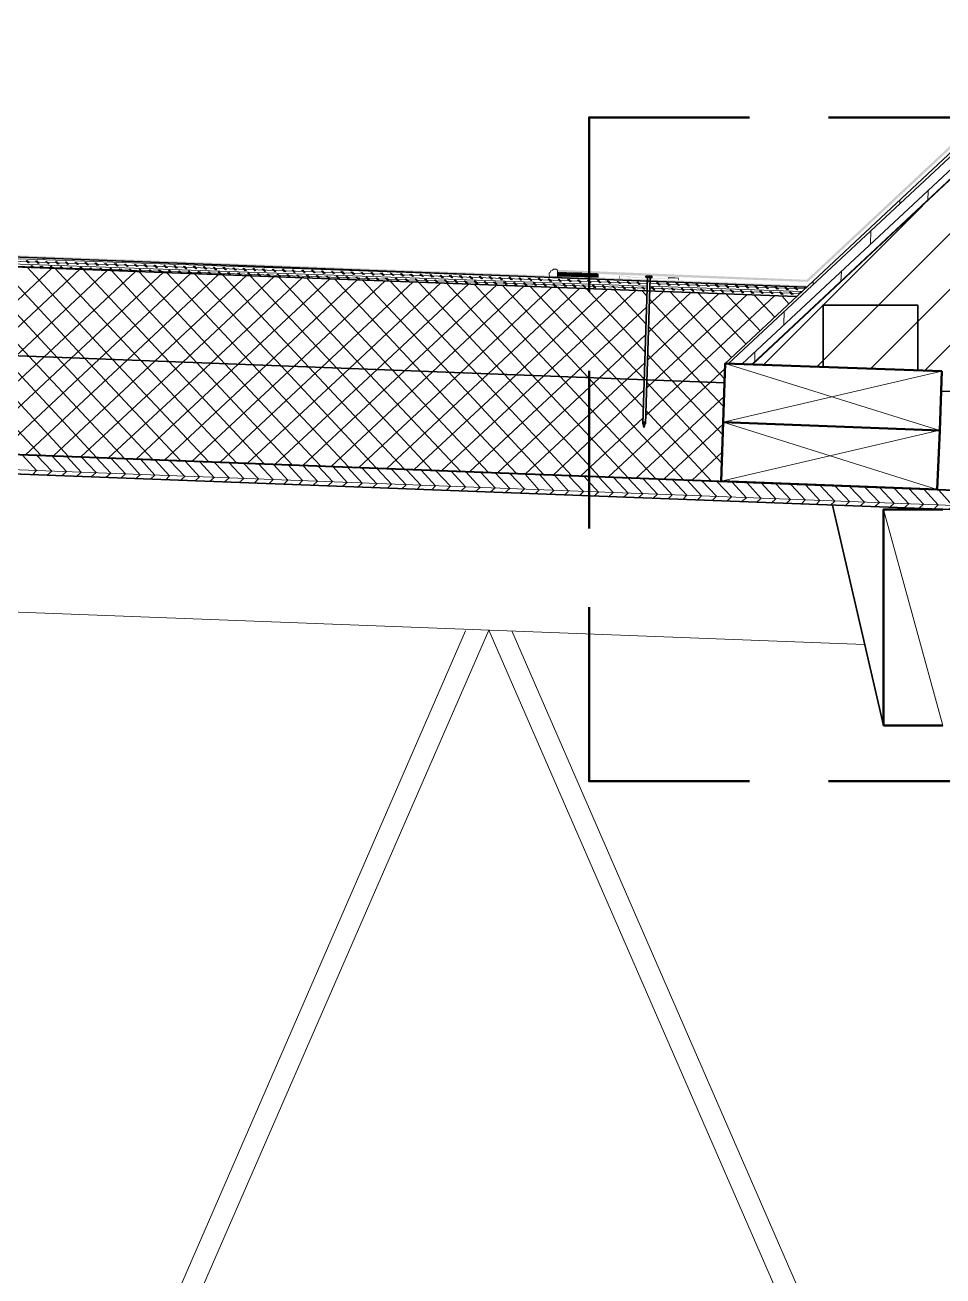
# Model space of a CAD drawing. Header units: inches. Extents: x 5 to 516, y -193 to 129.
# Drawn here: x 30.276 to 32.216, y -178.66 to -176.015 of the extents above; entities that cross this region are included whole.
import ezdxf

# ---------------------------------------------------------------- set-up
doc = ezdxf.new("R2010")
doc.units = ezdxf.units.IN
doc.header["$MEASUREMENT"] = 0
doc.layers.add('PDF7_Geometry', color=7, linetype='Continuous')
doc.layers.add('PDF7_Solid Fills', color=7, linetype='Continuous')

msp = doc.modelspace()

# ---------------------------------------------------------------- hatches: boundary and pattern name
at = {"layer": 'PDF7_Solid Fills', "transparency": 33554559}
for points in [[(31.4013294, -176.5324494), (31.4002183, -176.538005), (31.9302195, -176.5580059), (34.9257754, -173.7491161), (31.9279961, -176.5535605)], [(31.9291072, -176.5680058), (31.9302183, -176.5657835), (29.3402169, -176.4668947), (29.340218, -176.4691169)], [(31.5313286, -176.544672), (31.5324397, -176.5502276), (31.5324397, -176.5457831), (31.5513286, -176.5468944), (31.5513289, -176.5491166), (31.6357734, -176.5524498), (31.6346623, -176.5480053), (31.6346622, -176.5513388), (31.5535511, -176.5480055), (31.553552, -176.5457834)], [(31.6346634, -176.5480053), (31.6357745, -176.5524497), (31.6368856, -176.5502275), (31.6557733, -176.5502276), (31.6568836, -176.5546721), (31.6568845, -176.5491166)]]:
    msp.add_hatch(color=256, dxfattribs=at).paths.add_polyline_path(points)

# ---------------------------------------------------------------- linework, layer by layer
at = {"layer": 'PDF7_Geometry', "lineweight": 15}
for points in [[(32.0635518, -176.7413388), (35.4346631, -173.3702276)], [(32.1768851, -176.7457831), (35.4346631, -173.4880051)], [(35.4168839, -173.7557829), (35.2124394, -173.5513384), (31.8135504, -176.7313387)], [(31.7624405, -176.7302282), (34.934663, -173.7724501)], [(31.7913282, -176.7313392), (34.9346619, -173.8002279)], [(31.9502186, -176.7368946), (34.0168854, -174.6702278)], [(32.1835515, -176.385783), (32.1846626, -176.365783)], [(31.8368853, -176.7324503), (32.1724409, -176.3968947)], [(32.1246616, -176.3924506), (32.1246616, -176.3846728)], [(32.0624396, -176.479116), (32.0635507, -176.449116)], [(31.4013294, -176.5491165), (29.340218, -176.4768943)], [(31.5913296, -176.5613394), (29.3402183, -176.4824505)], [(31.5913296, -176.5668947), (29.3402183, -176.4880058)], [(30.2924403, -176.5068937), (30.2935514, -176.5080049)], [(30.2935525, -176.5068937), (30.2946636, -176.5080049)], [(30.2946624, -176.5068937), (30.2957735, -176.5080049)], [(30.3135517, -176.5080059), (30.3146628, -176.5091171)], [(30.3146616, -176.5080059), (30.3157727, -176.5091171)], [(30.3157738, -176.5080059), (30.3168849, -176.5091171)], [(30.3346631, -176.509117), (30.3346631, -176.5080059)], [(30.335773, -176.509117), (30.335773, -176.5080059)], [(31.5902174, -176.571339), (29.8291062, -176.5102278)], [(30.3324409, -176.5291162), (30.1391076, -176.7102273), (29.9246631, -176.9102273)], [(29.9257727, -176.5135613), (30.1068838, -176.7080057), (30.3091061, -176.9246724)], [(30.3913286, -176.5313395), (30.1979952, -176.7124506), (29.9835508, -176.9124506)], [(29.9846626, -176.5157834), (30.1668848, -176.7102279), (30.367996, -176.9268946)], [(30.4502185, -176.5335616), (30.2568851, -176.7146727), (30.0413295, -176.9146727)], [(30.0435525, -176.5180055), (30.2257747, -176.71245), (30.4268859, -176.9291167)], [(30.1035523, -176.5202277), (30.2846634, -176.7157832), (30.4857745, -176.9313388)], [(30.1624399, -176.5224498), (30.3435511, -176.7180054), (30.5457733, -176.933561)], [(30.2213298, -176.5246719), (30.4024409, -176.7202275), (30.6046632, -176.9357831)], [(30.2779953, -176.5124502), (30.2824398, -176.5180058)], [(30.2791075, -176.5124502), (30.283552, -176.5180058)], [(30.2802174, -176.5124502), (30.2846619, -176.5180058)], [(30.2802174, -176.5268941), (30.4613286, -176.7224496), (30.6635508, -176.9380052)], [(30.287996, -176.5235609), (30.2913294, -176.5280053)], [(30.2891082, -176.5235609), (30.2924416, -176.5280053)], [(30.2902182, -176.5235609), (30.2946626, -176.5280053)], [(30.2979968, -176.5135613), (30.3035523, -176.5191168)], [(30.2991067, -176.5135613), (30.3046623, -176.5191168)], [(30.3013288, -176.5135613), (30.3057733, -176.5191168)], [(30.3079952, -176.5246719), (30.3124397, -176.5280053)], [(30.3102174, -176.5246719), (30.3135507, -176.5291164)], [(30.3113296, -176.5246719), (30.3146629, -176.5291164)], [(30.3191059, -176.5146723), (30.3246614, -176.5191168)], [(30.3202181, -176.5146723), (30.3257736, -176.5191168)], [(30.3213303, -176.5146723), (30.3268858, -176.5202279)], [(30.3291066, -176.5246719), (30.3335511, -176.5291164)], [(30.3302188, -176.5246719), (30.3346632, -176.5291164)], [(30.3313287, -176.5246719), (30.3357732, -176.5291164)], [(30.3368852, -176.509117), (30.3379963, -176.509117)], [(30.3391073, -176.5291162), (30.5213296, -176.7246718), (30.7224407, -176.9402274)], [(30.3402173, -176.5146723), (30.3446617, -176.5202279)], [(30.3413295, -176.5146723), (30.3457739, -176.5202279)], [(30.3424394, -176.5146723), (30.347995, -176.5202279)], [(30.350218, -176.525783), (30.3546624, -176.5302274)], [(30.3513279, -176.525783), (30.3557724, -176.5302274)], [(30.3524401, -176.525783), (30.3568846, -176.5302274)], [(30.3546623, -176.509117), (30.3557734, -176.5102281)], [(30.3568844, -176.509117), (30.3568844, -176.5102281)], [(30.3579966, -176.509117), (30.3579966, -176.5102281)], [(30.3613287, -176.5157834), (30.3657731, -176.521339)], [(30.3624408, -176.5157834), (30.3668853, -176.521339)], [(30.3635508, -176.5157834), (30.3679952, -176.521339)], [(30.3713294, -176.5268941), (30.3746627, -176.5313385)], [(30.3724416, -176.5268941), (30.376886, -176.5313385)], [(30.3735515, -176.5268941), (30.377996, -176.5313385)], [(30.3757736, -176.5102281), (30.3768848, -176.5113392)], [(30.3768858, -176.5102281), (30.3779969, -176.5113392)], [(30.3779958, -176.5102281), (30.3791069, -176.5113392)], [(30.3813301, -176.5168945), (30.3868857, -176.5213389)], [(30.38244, -176.5168945), (30.3879956, -176.5213389)], [(30.3846622, -176.5168945), (30.3891066, -176.5213389)], [(30.3913286, -176.5268941), (30.395773, -176.5313385)], [(30.3924408, -176.5268941), (30.3968852, -176.5313385)], [(30.3946629, -176.5268941), (30.3991073, -176.5313385)], [(30.396885, -176.5113391), (30.396885, -176.510228)], [(30.397995, -176.5113391), (30.3991061, -176.5113391)], [(30.397995, -176.5313395), (30.5802172, -176.726895), (30.7813283, -176.9424506)], [(30.3991072, -176.5113391), (30.4002183, -176.5113391)], [(30.4024392, -176.5168945), (30.4079948, -176.52245)], [(30.4035514, -176.5168945), (30.409107, -176.52245)], [(30.4046636, -176.5168945), (30.4102192, -176.52245)], [(30.4124399, -176.5280051), (30.4168844, -176.5324496)], [(30.4135521, -176.5280051), (30.4179966, -176.5324496)], [(30.4146621, -176.5280051), (30.4191065, -176.5324496)], [(30.4179964, -176.5113391), (30.4179964, -176.5124503)], [(30.4191063, -176.5124502), (30.4191063, -176.5113391)], [(30.4202185, -176.5124502), (30.4213297, -176.5124502)], [(30.4235506, -176.5180055), (30.4279951, -176.5235611)], [(30.4246628, -176.5180055), (30.4291072, -176.5235611)], [(30.4257727, -176.5180055), (30.4313283, -176.5235611)], [(30.4335513, -176.5291162), (30.4379958, -176.5335606)], [(30.4346613, -176.5291162), (30.4391057, -176.5335606)], [(30.4357735, -176.5291162), (30.4402179, -176.5335606)], [(30.4391078, -176.5124502), (30.4391078, -176.5135613)], [(30.4402177, -176.5124502), (30.4402177, -176.5135613)], [(30.4413299, -176.5124502), (30.4413299, -176.5135613)], [(30.4435521, -176.5191166), (30.4491076, -176.523561)], [(30.4457742, -176.5191166), (30.4502186, -176.523561)], [(30.4468841, -176.5191166), (30.4513286, -176.523561)], [(30.4546627, -176.5291162), (30.4591072, -176.5346718)], [(30.4557749, -176.5291162), (30.4602194, -176.5346718)], [(30.4568848, -176.5291162), (30.4613293, -176.5346718)], [(30.4579948, -176.5335616), (30.6391059, -176.7291172), (30.840217, -176.9446728)], [(30.459107, -176.5135613), (30.4602181, -176.5135613)], [(30.4613291, -176.5135613), (30.4613291, -176.5124502)], [(30.462439, -176.5135613), (30.462439, -176.5124502)], [(30.4646634, -176.5191166), (30.470219, -176.5246722)], [(30.4657734, -176.5191166), (30.4713289, -176.5246722)], [(30.4679955, -176.5191166), (30.47244, -176.5246722)], [(30.4746619, -176.5302273), (30.4791063, -176.5346717)], [(30.4757741, -176.5302273), (30.4813297, -176.5346717)], [(30.4779962, -176.5302273), (30.4824407, -176.5346717)], [(30.4802184, -176.5146723), (30.4802184, -176.5135612)], [(30.4813283, -176.5146723), (30.4824394, -176.5146723)], [(30.4824405, -176.5146723), (30.4835516, -176.5146723)], [(30.4857726, -176.5202277), (30.4913281, -176.5257832)], [(30.4868848, -176.5202277), (30.4924403, -176.5257832)], [(30.487997, -176.5202277), (30.4935525, -176.5257832)], [(30.4957733, -176.5313395), (30.5002177, -176.5357839)], [(30.4968855, -176.5313395), (30.5013299, -176.5357839)], [(30.4979954, -176.5313395), (30.503551, -176.5357839)], [(30.5013297, -176.5146723), (30.5013297, -176.5157834)], [(30.5024397, -176.5146723), (30.5024397, -176.5157834)], [(30.5035519, -176.5146723), (30.504663, -176.5157834)], [(30.5068839, -176.5202277), (30.5113284, -176.5257832)], [(30.5079961, -176.5213387), (30.5124406, -176.5257832)], [(30.5091061, -176.5213387), (30.5146616, -176.5257832)], [(30.5168847, -176.5313395), (30.5213291, -176.536895)], [(30.5179946, -176.5313395), (30.5224391, -176.536895)], [(30.5191068, -176.5313395), (30.5235512, -176.536895)], [(30.5224411, -176.5157834), (30.5224411, -176.5146723)], [(30.5235511, -176.5157834), (30.5235511, -176.5146723)], [(30.5246633, -176.5157834), (30.5246633, -176.5146723)], [(30.5268854, -176.5213387), (30.532441, -176.5268943)], [(30.5291075, -176.5213387), (30.533552, -176.5268943)], [(30.5302175, -176.5213387), (30.5346619, -176.5268943)], [(30.5379961, -176.5324494), (30.5424405, -176.5368938)], [(30.5391083, -176.5324494), (30.5435527, -176.5368938)], [(30.5402182, -176.5324494), (30.5446626, -176.5368938)], [(30.5435525, -176.5168945), (30.5435525, -176.5157834)], [(30.5446625, -176.5168945), (30.5446625, -176.5157834)], [(30.5457724, -176.5168945), (30.5457724, -176.5157834)], [(30.5479968, -176.5224498), (30.5535523, -176.5280054)], [(30.5491067, -176.5224498), (30.5546623, -176.5280054)], [(30.5513288, -176.5224498), (30.5557733, -176.5280054)], [(30.5579952, -176.5324494), (30.5635508, -176.538005)], [(30.5591074, -176.5335616), (30.564663, -176.538006)], [(30.5613296, -176.5335616), (30.565774, -176.538006)], [(30.5635517, -176.5168945), (30.5635517, -176.5180056)], [(30.5657738, -176.5180055), (30.5657738, -176.5168944)], [(30.566886, -176.5180055), (30.566886, -176.5168944)], [(30.5691059, -176.5224498), (30.5735503, -176.5280054)], [(30.5702181, -176.5224498), (30.5757737, -176.5280054)], [(30.5713303, -176.5235609), (30.5768859, -176.5280053)], [(30.5791066, -176.5335616), (30.5835511, -176.5391171)], [(30.5802188, -176.5335616), (30.5857744, -176.5391171)], [(30.5813288, -176.5335616), (30.5868843, -176.5391171)], [(30.5846631, -176.5180055), (30.5846631, -176.5168944)], [(30.585773, -176.5180055), (30.585773, -176.5168944)], [(30.5868852, -176.5180055), (30.5879963, -176.5180055)], [(30.5902173, -176.5235609), (30.5946617, -176.5291164)], [(30.5913295, -176.5235609), (30.5957739, -176.5291164)], [(30.5924394, -176.5235609), (30.597995, -176.5291164)], [(30.600218, -176.5346715), (30.6046625, -176.5402271)], [(30.6013279, -176.5346715), (30.6057724, -176.5402271)], [(30.6024401, -176.5346715), (30.6079957, -176.5402271)], [(30.6102187, -176.5246719), (30.6157743, -176.5302275)], [(30.6124409, -176.5246719), (30.6168853, -176.5302275)], [(30.6135508, -176.5246719), (30.6179952, -176.5302275)], [(30.6202172, -176.5346715), (30.6257728, -176.5402271)], [(30.6224416, -176.5346715), (30.626886, -176.5402271)], [(30.6313301, -176.5246719), (30.6368857, -176.5302275)], [(30.6324401, -176.5246719), (30.6379956, -176.5302275)], [(30.6346622, -176.5246719), (30.6391066, -176.5302275)], [(30.6524392, -176.525783), (30.6568837, -176.5313386)], [(30.6535514, -176.525783), (30.659107, -176.5313386)], [(30.6546636, -176.525783), (30.6602192, -176.5313386)], [(30.6735506, -176.5268941), (30.6779951, -176.5324496)], [(30.6746628, -176.5268941), (30.6791073, -176.5324496)], [(30.6757728, -176.5268941), (30.6813283, -176.5324496)], [(30.6935521, -176.5268941), (30.6991076, -176.5324496)], [(30.6957742, -176.5268941), (30.7002187, -176.5324496)], [(30.6968841, -176.5268941), (30.7013286, -176.5324496)], [(30.7146635, -176.5280051), (30.720219, -176.5335607)], [(30.7157734, -176.5280051), (30.721329, -176.5335607)], [(30.7168856, -176.5280051), (30.7224411, -176.5335607)], [(30.7357726, -176.5291162), (30.740217, -176.5346718)], [(30.7368848, -176.5291162), (30.7424403, -176.5346718)], [(30.737997, -176.5291162), (30.7435525, -176.5346718)], [(30.756884, -176.5291162), (30.7613284, -176.5346718)], [(30.7579962, -176.5291162), (30.7624406, -176.5346718)], [(30.7591061, -176.5291162), (30.7635505, -176.5346718)], [(30.7768854, -176.5302273), (30.782441, -176.5357828)], [(30.7791075, -176.5302273), (30.783552, -176.5357828)], [(30.7802175, -176.5302273), (30.7846619, -176.5357828)], [(30.7979968, -176.5313395), (30.8035524, -176.5357839)], [(30.7991067, -176.5313395), (30.8046623, -176.536895)], [(30.8002189, -176.5313395), (30.8057745, -176.536895)], [(30.8191059, -176.5313395), (30.8235504, -176.536895)], [(30.8202181, -176.5313395), (30.8257737, -176.536895)], [(30.8213303, -176.5313395), (30.8268859, -176.536895)], [(30.8402173, -176.5324494), (30.8446618, -176.538005)], [(30.8413295, -176.5324494), (30.8457739, -176.538005)], [(30.8424394, -176.5324494), (30.8468839, -176.538005)], [(30.8602188, -176.5335616), (30.8657743, -176.538006)], [(30.8613287, -176.5335616), (30.8668842, -176.538006)], [(30.8635508, -176.5335616), (30.8679953, -176.5391171)], [(30.8813301, -176.5335616), (30.8868857, -176.5391171)], [(30.8824401, -176.5335616), (30.8879956, -176.5391171)], [(30.8835523, -176.5335616), (30.8891078, -176.5391171)], [(30.9024393, -176.5346715), (30.9068837, -176.5402271)], [(30.9035515, -176.5346715), (30.9079959, -176.5402271)], [(30.9046637, -176.5346715), (30.9102192, -176.5402271)], [(30.5091061, -176.5357837), (30.3157727, -176.7168948), (30.1002172, -176.9168949)], [(30.567996, -176.5380059), (30.3735515, -176.719117), (30.159107, -176.919117)], [(30.6257737, -176.540228), (30.4324403, -176.7213391), (30.2179959, -176.9213391)], [(30.6846613, -176.5424501), (30.4913279, -176.7235612), (30.2768835, -176.9235613)], [(30.7435512, -176.5446723), (30.5502178, -176.7257834), (30.3357734, -176.9257834)], [(30.8024411, -176.5468944), (30.6091077, -176.7280055), (30.3935521, -176.9280055)], [(30.8613287, -176.5491165), (30.6679953, -176.7302276), (30.4524398, -176.9302277)], [(30.9202186, -176.5513386), (30.7257741, -176.7324498), (30.5113297, -176.9324498)], [(30.5168847, -176.5368948), (30.6979958, -176.7313392), (30.9002181, -176.9468948)], [(30.9779963, -176.5535608), (30.7846629, -176.7346719), (30.5702185, -176.9346719)], [(30.5757746, -176.5391169), (30.7568857, -176.7335614), (30.9591079, -176.9491169)], [(30.6235515, -176.5357837), (30.627996, -176.5402282)], [(31.0368839, -176.5557829), (30.8435506, -176.736894), (30.6291061, -176.9368941)], [(30.6346622, -176.5413391), (30.8168844, -176.7357835), (31.0179956, -176.9513391)], [(30.6413286, -176.5357837), (30.6468841, -176.5413393)], [(30.6424408, -176.5357837), (30.6479963, -176.5413393)], [(30.6446629, -176.5357837), (30.6491074, -176.5413393)], [(30.66244, -176.5368948), (30.6668844, -176.5424503)], [(30.6635522, -176.5368948), (30.6691077, -176.5424503)], [(30.6646621, -176.5368948), (30.6702177, -176.5424503)], [(30.6835514, -176.5368948), (30.6879958, -176.5424503)], [(30.6846613, -176.5368948), (30.6891057, -176.5424503)], [(30.6857735, -176.5368948), (30.691329, -176.5424503)], [(31.0957738, -176.558005), (30.9024404, -176.7391162), (30.687996, -176.9391162)], [(30.6935521, -176.5435612), (30.8757743, -176.7380056), (31.0768855, -176.9535612)], [(30.7035505, -176.5380059), (30.7091061, -176.5435614)], [(30.7057749, -176.5380059), (30.7102194, -176.5435614)], [(30.7068849, -176.5380059), (30.7113293, -176.5435614)], [(30.7246619, -176.5391169), (30.7302175, -176.5446725)], [(30.7257741, -176.5391169), (30.7313297, -176.5446725)], [(30.7279963, -176.5391169), (30.7324407, -176.5446725)], [(30.7457733, -176.5391169), (30.7502178, -176.5446725)], [(31.1546637, -176.5602272), (30.9613303, -176.7413383), (30.7457748, -176.9413383)], [(30.7468855, -176.5391169), (30.7524411, -176.5446725)], [(30.7479954, -176.5391169), (30.753551, -176.5446725)], [(30.7524397, -176.5457833), (30.9346619, -176.7402278), (31.1357731, -176.9557833)], [(30.7668847, -176.540228), (30.7713291, -176.5457835)], [(30.7679946, -176.540228), (30.7724391, -176.5457835)], [(30.7691068, -176.540228), (30.7746624, -176.5457835)], [(30.7868839, -176.5413391), (30.7924394, -176.5468946)], [(30.7891083, -176.5413391), (30.7935527, -176.5468946)], [(30.7902182, -176.5413391), (30.7946627, -176.5468946)], [(30.8079953, -176.5413391), (30.8135508, -176.5468946)], [(30.8091075, -176.5413391), (30.814663, -176.5468946)], [(30.8102174, -176.5413391), (30.815773, -176.5468946)], [(30.8124395, -176.5480054), (30.9935507, -176.7424499), (31.1957729, -176.9580055)], [(30.8291066, -176.5424501), (30.8335511, -176.5480057)], [(30.8302188, -176.5424501), (30.8357744, -176.5480057)], [(30.8313288, -176.5424501), (30.8368843, -176.5480057)], [(30.850218, -176.5435612), (30.8546625, -176.5480056)], [(30.851328, -176.5435612), (30.8557724, -176.5491167)], [(30.8524402, -176.5435612), (30.8568846, -176.5491167)], [(30.8702172, -176.5435612), (30.8757728, -176.5491167)], [(30.8713294, -176.5502276), (31.0524405, -176.744672), (31.2546628, -176.9602276)], [(30.8724416, -176.5435612), (30.8768861, -176.5491167)], [(30.8735515, -176.5435612), (30.877996, -176.5491167)], [(30.8913286, -176.5446723), (30.8968842, -176.5502278)], [(30.8924408, -176.5446723), (30.8979964, -176.5502278)], [(30.8935507, -176.5446723), (30.8991063, -176.5502278)], [(30.91244, -176.5457833), (30.9168844, -176.5502278)], [(30.9135522, -176.5457833), (30.9191077, -176.5502278)], [(30.9146621, -176.5457833), (30.9202177, -176.5513389)], [(30.9235506, -176.5357837), (30.9279951, -176.5402282)], [(30.9246628, -176.5357837), (30.9291073, -176.5402282)], [(30.9257728, -176.5357837), (30.9302172, -176.5402282)], [(30.930217, -176.5524497), (31.1113282, -176.7468942), (31.3135504, -176.9624497)], [(30.9335514, -176.5457833), (30.9379958, -176.5513389)], [(30.9346613, -176.5457833), (30.9391058, -176.5513389)], [(30.9357735, -176.5457833), (30.9402179, -176.5513389)], [(30.9435521, -176.5357837), (30.9491077, -176.5413393)], [(30.944662, -176.5357837), (30.9502176, -176.5413393)], [(30.9468842, -176.5357837), (30.9513286, -176.5413393)], [(30.9535506, -176.5468944), (30.9591061, -176.5524499)], [(30.955775, -176.5468944), (30.9602194, -176.5524499)], [(30.9568849, -176.5468944), (30.9613293, -176.5524499)], [(30.9646635, -176.5368948), (30.970219, -176.5424503)], [(30.9657734, -176.5368948), (30.971329, -176.5424503)], [(30.9668856, -176.5368948), (30.9724412, -176.5424503)], [(30.9746619, -176.5480054), (30.9802175, -176.5524499)], [(30.9757741, -176.5480054), (30.9813297, -176.5524499)], [(30.9768841, -176.5480054), (30.9824396, -176.5524499)], [(30.9857726, -176.5380059), (30.990217, -176.5424503)], [(30.9868848, -176.5380059), (30.9913292, -176.5424503)], [(30.987997, -176.5380059), (30.9935526, -176.5424503)], [(30.9891069, -176.5546718), (31.1713292, -176.7491163), (31.3724403, -176.965783)], [(30.9957733, -176.5480054), (31.0002178, -176.553561)], [(30.9968855, -176.5480054), (31.0024411, -176.553561)], [(30.9979955, -176.5480054), (31.003551, -176.553561)], [(31.006884, -176.5380059), (31.0113284, -176.5435614)], [(31.0079962, -176.5380059), (31.0124406, -176.5435614)], [(31.0091061, -176.5380059), (31.0135506, -176.5435614)], [(31.0168847, -176.5491165), (31.0213292, -176.5546721)], [(31.0179946, -176.5491165), (31.0224391, -176.5546721)], [(31.0191068, -176.5491165), (31.0235513, -176.5546721)], [(31.0268854, -176.5391169), (31.032441, -176.5446725)], [(31.0279954, -176.5391169), (31.0335509, -176.5446725)], [(31.0302175, -176.5391169), (31.0346619, -176.5446725)], [(31.0368839, -176.5502276), (31.0424395, -176.554672)], [(31.0379961, -176.5502276), (31.0435517, -176.554672)], [(31.0402182, -176.5502276), (31.0446627, -176.554672)], [(31.0479968, -176.5391169), (31.0535524, -176.5446725)], [(31.0479968, -176.556894), (31.2302191, -176.7513384), (31.4313302, -176.9680051)], [(31.0491068, -176.540228), (31.0546623, -176.5446724)], [(31.050219, -176.540228), (31.0557745, -176.5446724)], [(31.0579953, -176.5502276), (31.0635508, -176.5557831)], [(31.0591075, -176.5502276), (31.064663, -176.5557831)], [(31.0602174, -176.5502276), (31.065773, -176.5557831)], [(31.0691059, -176.540228), (31.0735504, -176.5457835)], [(31.0702181, -176.540228), (31.0746626, -176.5457835)], [(31.0713303, -176.540228), (31.0768859, -176.5457835)], [(31.0791067, -176.5513386), (31.0835511, -176.5568942)], [(31.0802189, -176.5513386), (31.0846633, -176.5568942)], [(31.0813288, -176.5513386), (31.0868844, -176.5568942)], [(31.0891074, -176.5413391), (31.0946629, -176.5468946)], [(31.0913295, -176.5413391), (31.095774, -176.5468946)], [(31.0924395, -176.5413391), (31.0968839, -176.5468946)], [(31.1002181, -176.5513386), (31.1046625, -176.5568942)], [(31.101328, -176.5524497), (31.1057724, -176.5568942)], [(31.1024402, -176.5524497), (31.1068846, -176.5568942)], [(31.1079966, -176.5591172), (31.2891078, -176.7535617), (31.4902189, -176.9702284)], [(31.1102188, -176.5413391), (31.1157743, -176.5468946)], [(31.1113287, -176.5413391), (31.1168843, -176.5468946)], [(31.1135508, -176.5424501), (31.1179953, -176.5468946)], [(31.1202172, -176.5524497), (31.1257728, -176.5580053)], [(31.1213294, -176.5524497), (31.126885, -176.5580053)], [(31.1235516, -176.5524497), (31.127996, -176.5580053)], [(31.1313302, -176.5424501), (31.1357746, -176.5480057)], [(31.1324401, -176.5424501), (31.1379957, -176.5480057)], [(31.1335523, -176.5424501), (31.1391078, -176.5480057)], [(31.1413286, -176.5535608), (31.1468842, -176.5591163)], [(31.1424408, -176.5535608), (31.1479964, -176.5591163)], [(31.1435508, -176.5535608), (31.1491063, -176.5591163)], [(31.1524393, -176.5435612), (31.1568837, -176.5491167)], [(31.1535515, -176.5435612), (31.1579959, -176.5491167)], [(31.1546637, -176.5435612), (31.1602192, -176.5491167)], [(31.16244, -176.5535608), (31.1668845, -176.5591163)], [(31.1635522, -176.5535608), (31.1679966, -176.5591163)], [(31.1646621, -176.5546718), (31.1702177, -176.5591163)], [(31.1668843, -176.5613394), (31.3479954, -176.7557838), (31.5502177, -176.9724505)], [(31.1724407, -176.5435612), (31.1779963, -176.5491167)], [(31.1746629, -176.5435612), (31.1791073, -176.5491167)], [(31.1757728, -176.5435612), (31.1802172, -176.5491167)], [(31.1824415, -176.5546718), (31.187997, -176.5602274)], [(31.1846613, -176.5546718), (31.1891058, -176.5602274)], [(31.1857735, -176.5546718), (31.190218, -176.5602274)], [(31.1935521, -176.5446723), (31.1991077, -176.5502278)], [(31.1946621, -176.5446723), (31.2002176, -176.5502278)], [(31.1968842, -176.5446723), (31.2013286, -176.5502278)], [(31.2035506, -176.5557829), (31.2091061, -176.5613385)], [(31.2046628, -176.5557829), (31.2102183, -176.5613385)], [(31.2068849, -176.5557829), (31.2113294, -176.5613385)], [(31.2146635, -176.5457833), (31.2191079, -176.5513389)], [(31.2157734, -176.5457833), (31.221329, -176.5513389)], [(31.2168856, -176.5457833), (31.2224412, -176.5513389)], [(31.224662, -176.5557829), (31.2291064, -176.5613385)], [(31.2257742, -176.5557829), (31.2313297, -176.5613385)], [(31.2268841, -176.5557829), (31.2324397, -176.5613385)], [(31.2357726, -176.5457833), (31.2402171, -176.5513389)], [(31.2368848, -176.5457833), (31.2413293, -176.5513389)], [(31.237997, -176.5457833), (31.2435526, -176.5513389)], [(31.2457733, -176.556894), (31.2502178, -176.5624495)], [(31.2468855, -176.556894), (31.25133, -176.5624495)], [(31.2479955, -176.556894), (31.253551, -176.5624495)], [(31.2557741, -176.5468944), (31.2613296, -176.5524499)], [(31.2579962, -176.5468944), (31.2624406, -176.5524499)], [(31.2591061, -176.5468944), (31.2635506, -176.5524499)], [(31.2657748, -176.558005), (31.2713304, -176.5635606)], [(31.2679947, -176.558005), (31.2724391, -176.5635606)], [(31.2691069, -176.558005), (31.2735513, -176.5635606)], [(31.2768855, -176.5480054), (31.282441, -176.553561)], [(31.2779954, -176.5480054), (31.2835509, -176.553561)], [(31.2791076, -176.5480054), (31.2846631, -176.553561)], [(31.2868839, -176.558005), (31.2924395, -176.5635606)], [(31.2879961, -176.558005), (31.2935517, -176.5635606)], [(31.2902182, -176.558005), (31.2946627, -176.5635606)], [(31.2979968, -176.5480054), (31.3024413, -176.553561)], [(31.2991068, -176.5480054), (31.3046623, -176.553561)], [(31.300219, -176.5480054), (31.3057745, -176.553561)], [(31.3079953, -176.5591172), (31.3124397, -176.5646728)], [(31.3091075, -176.5591172), (31.3146631, -176.5646728)], [(31.3102174, -176.5591172), (31.315773, -176.5646728)], [(31.319106, -176.5491165), (31.3235504, -176.5546721)], [(31.3202182, -176.5491165), (31.3246626, -176.5546721)], [(31.3213304, -176.5491165), (31.3257748, -176.5546721)], [(31.3291067, -176.5602272), (31.3335511, -176.5657827)], [(31.3302189, -176.5602272), (31.3346633, -176.5657827)], [(31.3313288, -176.5602272), (31.3368844, -176.5657827)], [(31.3391074, -176.5502276), (31.344663, -176.554672)], [(31.3413295, -176.5502276), (31.345774, -176.5557831)], [(31.3424395, -176.5502276), (31.3468839, -176.5557831)], [(31.3491081, -176.5602272), (31.3546637, -176.5657827)], [(31.351328, -176.5602272), (31.3557725, -176.5657827)], [(31.3524402, -176.5602272), (31.3568846, -176.5657827)], [(31.3602188, -176.5502276), (31.3657744, -176.5557831)], [(31.3613287, -176.5502276), (31.3668843, -176.5557831)], [(31.3624409, -176.5502276), (31.3679965, -176.5557831)], [(31.3702173, -176.5613394), (31.3757728, -176.5668949)], [(31.3713295, -176.5613394), (31.376885, -176.5668949)], [(31.3735516, -176.5613394), (31.377996, -176.5668949)], [(31.3813302, -176.5513386), (31.3857746, -176.5568942)], [(31.3824401, -176.5513386), (31.3879957, -176.5568942)], [(31.3835523, -176.5513386), (31.3891079, -176.5568942)], [(31.401328, -176.5402278), (31.4068836, -176.5457833), (31.4146613, -176.5380055)], [(31.4013282, -176.5446722), (31.4024393, -176.5457833), (31.4102171, -176.5380055)], [(31.4013294, -176.5435612), (31.407996, -176.5380056)], [(31.4013294, -176.5413391), (31.4057738, -176.5380057)], [(31.4013294, -176.5391169), (31.4035516, -176.5380058)], [(31.4013304, -176.54245), (31.4046637, -176.5457833), (31.4124415, -176.5380055)], [(31.4024393, -176.5524497), (31.4068837, -176.5568942)], [(31.4024413, -176.5380055), (31.409108, -176.5457833), (31.4168857, -176.5380055)], [(31.4035515, -176.5524497), (31.4079959, -176.5568942)], [(31.4035523, -176.5380055), (31.4113301, -176.5457833), (31.4191079, -176.5380055)], [(31.4046637, -176.5524497), (31.4091081, -176.5580053)], [(31.4057744, -176.5380055), (31.4135522, -176.5457833), (31.42133, -176.5391166)], [(31.4079966, -176.5380055), (31.4157744, -176.5457833), (31.4235521, -176.5391166)], [(31.4102187, -176.5380055), (31.4179965, -176.5457833), (31.4257743, -176.5391166)], [(31.4124408, -176.5380055), (31.4202186, -176.5457833), (31.4279964, -176.5391166)], [(31.414663, -176.5380055), (31.4224408, -176.5457833), (31.4302185, -176.5391166)], [(31.4168851, -176.5380055), (31.4246629, -176.5457833), (31.4324407, -176.5391166)], [(31.4191072, -176.5380055), (31.426885, -176.5457833), (31.4346628, -176.5391166)], [(31.4213294, -176.5391166), (31.4291071, -176.5457833), (31.4368849, -176.5391166)], [(31.4224408, -176.5524497), (31.4279963, -176.5580053)], [(31.4313293, -176.5457833), (31.4235515, -176.5391166)], [(31.4246629, -176.5524497), (31.4291073, -176.5580053)], [(31.4257728, -176.5524497), (31.4302173, -176.5580053)], [(31.4257736, -176.5391166), (31.4335514, -176.5468944), (31.4413292, -176.5391166)], [(31.4279958, -176.5391166), (31.4357735, -176.5468944), (31.4435513, -176.5391166)], [(31.4368857, -176.5468944), (31.4302191, -176.5391166)], [(31.4313293, -176.5468944), (31.4391071, -176.5391166)], [(31.4391079, -176.5468944), (31.4324412, -176.5391166)], [(31.44133, -176.5468944), (31.4346633, -176.5391166)], [(31.4435521, -176.5468944), (31.4368855, -176.5391166)], [(31.4379957, -176.5468944), (31.4457735, -176.5391166)], [(31.4457743, -176.5468944), (31.4391076, -176.5391166)], [(31.4402178, -176.5468944), (31.4479956, -176.5391166)], [(31.4479964, -176.5468944), (31.4413297, -176.5391166)], [(31.4424399, -176.5468944), (31.4502177, -176.5391166)], [(31.4502185, -176.5468944), (31.4435519, -176.5391166)], [(31.4435521, -176.5535608), (31.4491077, -176.5591163)], [(31.4446621, -176.5468944), (31.4524399, -176.5391166)], [(31.4446621, -176.5535608), (31.4502176, -176.5591163)], [(31.4524407, -176.5468944), (31.445774, -176.5391166)], [(31.4457743, -176.5535608), (31.4513298, -176.5591163)], [(31.4468842, -176.5468944), (31.454662, -176.5402277)], [(31.4546628, -176.5468944), (31.4479961, -176.5391166)], [(31.4491063, -176.5468944), (31.4568841, -176.5402277)], [(31.4568849, -176.5468944), (31.4502183, -176.5391166)], [(31.4513285, -176.5468944), (31.4591062, -176.5402277)], [(31.4591071, -176.5468944), (31.4524404, -176.5402277)], [(31.4535506, -176.5468944), (31.4613284, -176.5402277)], [(31.4613292, -176.5468944), (31.4546625, -176.5402277)], [(31.455775, -176.5468944), (31.4635528, -176.5402277)], [(31.4635513, -176.5480054), (31.4568847, -176.5402277)], [(31.4579949, -176.5468944), (31.4657726, -176.5402277)], [(31.4657735, -176.5480054), (31.4591068, -176.5402277)], [(31.4602193, -176.5468944), (31.467997, -176.5402277)], [(31.4679956, -176.5480054), (31.4613289, -176.5402277)], [(31.4624391, -176.5468944), (31.4702169, -176.5402277)], [(31.4702177, -176.5480054), (31.4635511, -176.5402277)], [(31.4646635, -176.5480054), (31.4724413, -176.5402277)], [(31.4646635, -176.5546718), (31.469108, -176.5591163)], [(31.4724399, -176.5480054), (31.4657732, -176.5402277)], [(31.4657735, -176.5546718), (31.471329, -176.5591163)], [(31.4668857, -176.5480054), (31.4746634, -176.5402277)], [(31.4668857, -176.5546718), (31.4724412, -176.5602274)], [(31.474662, -176.5480054), (31.4679953, -176.5402277)], [(31.4691078, -176.5480054), (31.4768856, -176.5402277)], [(31.4768841, -176.5480054), (31.4702174, -176.5402277)], [(31.4713299, -176.5480054), (31.4791077, -176.5402277)], [(31.4791062, -176.5480054), (31.4724396, -176.5402277)], [(31.473552, -176.5480054), (31.4813298, -176.5402277)], [(31.4813284, -176.5480054), (31.4746617, -176.5402277)], [(31.4757742, -176.5480054), (31.483552, -176.5402277)], [(31.4835528, -176.5480054), (31.4768861, -176.5402277)], [(31.4779963, -176.5480054), (31.4857741, -176.5413388)], [(31.4857726, -176.5480054), (31.479106, -176.5402277)], [(31.4802184, -176.5480054), (31.4868851, -176.5413388)], [(31.4868848, -176.5468944), (31.4813293, -176.5402277)], [(31.4824406, -176.5480054), (31.486885, -176.543561)], [(31.4868848, -176.5446723), (31.4835515, -176.5402278)], [(31.4846627, -176.5480054), (31.4868849, -176.5457832)], [(31.4857726, -176.5546718), (31.4902171, -176.5602274)], [(31.4868848, -176.5424501), (31.4857737, -176.541339)], [(31.4868848, -176.5480054), (31.4868848, -176.5468943)], [(31.4868848, -176.5546718), (31.4913293, -176.5602274)], [(31.487997, -176.5546718), (31.4924415, -176.5602274)], [(31.5057741, -176.5557829), (31.5113296, -176.5613385)], [(31.506884, -176.5557829), (31.5124396, -176.5613385)], [(31.5091062, -176.5557829), (31.5135506, -176.5613385)], [(31.5268855, -176.556894), (31.532441, -176.5613384)], [(31.5279954, -176.556894), (31.533551, -176.5613384)], [(31.5291076, -176.556894), (31.5346632, -176.5613384)], [(31.5479969, -176.556894), (31.5524413, -176.5624495)], [(31.5491068, -176.556894), (31.5535512, -176.5624495)], [(31.550219, -176.556894), (31.5557745, -176.5624495)], [(31.569106, -176.558005), (31.5735504, -176.5635606)], [(31.5702182, -176.558005), (31.5746626, -176.5635606)], [(31.5713304, -176.558005), (31.5757748, -176.5635606)], [(31.5891074, -176.558005), (31.5913297, -176.5602273)], [(31.5902174, -176.5591172), (31.5913285, -176.5591172)], [(31.9224408, -176.57245), (31.5957741, -176.5613389)], [(31.6102188, -176.5591172), (31.6157744, -176.5646728)], [(31.6113288, -176.5591172), (31.6168843, -176.5646728)], [(31.6124409, -176.5591172), (31.6179965, -176.5646728)], [(31.6313302, -176.5602272), (31.6357746, -176.5657827)], [(31.6324401, -176.5602272), (31.6368846, -176.5657827)], [(31.6335523, -176.5602272), (31.6391079, -176.5657827)], [(31.6513294, -176.5602272), (31.6568849, -176.5657827)], [(31.6535515, -176.5613394), (31.657996, -176.5657838)], [(31.6546637, -176.5613394), (31.6591082, -176.5657838)], [(31.6724408, -176.5613394), (31.6779963, -176.5668949)], [(31.6735507, -176.5613394), (31.6791063, -176.5668949)], [(31.6757728, -176.5613394), (31.6802173, -176.5668949)], [(31.94133, -176.5635615), (31.94133, -176.5557837)], [(32.0002177, -176.556894), (32.0013288, -176.5357829)], [(31.2135513, -176.5624493), (31.020218, -176.7435604), (30.8046624, -176.9435604)], [(31.2724412, -176.5646726), (31.0779967, -176.7457837), (30.8635523, -176.9457837)], [(31.3302189, -176.5668947), (31.1368855, -176.7480058), (30.9224411, -176.9480058)], [(31.3891065, -176.5691168), (31.1957732, -176.750228), (30.9813287, -176.950228)], [(31.4479964, -176.571339), (31.2546631, -176.7524501), (31.0402186, -176.9524501)], [(31.506884, -176.5735611), (31.3135507, -176.7546722), (31.0979951, -176.9546722)], [(31.5657739, -176.5768943), (31.3724406, -176.7568943), (31.156885, -176.9568943)], [(31.2257742, -176.5635615), (31.4068853, -176.758006), (31.6091075, -176.9746727)], [(31.2846618, -176.5657836), (31.4657729, -176.7602281), (31.6679952, -176.9768948)], [(31.3435517, -176.5680058), (31.5257739, -176.7624502)], [(31.3913286, -176.5624493), (31.3957731, -176.5680049)], [(31.3924408, -176.5624493), (31.3979964, -176.5680049)], [(31.3935508, -176.5624493), (31.3991063, -176.5680049)], [(31.4024393, -176.5702279), (31.5846615, -176.7646724)], [(31.41244, -176.5624493), (31.4168845, -176.5680049)], [(31.4135522, -176.5624493), (31.4179967, -176.5680049)], [(31.4146622, -176.5624493), (31.4202177, -176.5680049)], [(31.4324415, -176.5635615), (31.437997, -176.5691171)], [(31.4346613, -176.5635615), (31.4391058, -176.5691171)], [(31.4357735, -176.5635615), (31.440218, -176.5691171)], [(31.5902174, -176.5768943), (31.4479951, -176.5713387)], [(31.4535506, -176.5646726), (31.4591062, -176.569117)], [(31.4546628, -176.5646726), (31.4602184, -176.5702281)], [(31.455775, -176.5646726), (31.4613305, -176.5702281)], [(31.4624391, -176.57245), (31.5857725, -176.7057834)], [(31.474662, -176.5646726), (31.4791064, -176.5702281)], [(31.4757742, -176.5646726), (31.4813297, -176.5702281)], [(31.4768841, -176.5646726), (31.4824397, -176.5702281)], [(31.4957734, -176.5657836), (31.5002178, -176.5713392)], [(31.4968856, -176.5657836), (31.50133, -176.5713392)], [(31.4979955, -176.5657836), (31.5024399, -176.5713392)], [(31.5157748, -176.5668947), (31.5213304, -176.5713391)], [(31.5179947, -176.5668947), (31.5224391, -176.5713391)], [(31.5191069, -176.5668947), (31.5235513, -176.5724503)], [(31.521329, -176.5746722), (31.5879957, -176.6468944)], [(31.5368839, -176.5668947), (31.5424395, -176.5724503)], [(31.5379961, -176.5668947), (31.5435517, -176.5724503)], [(31.5391083, -176.5668947), (31.5446639, -176.5724503)], [(31.5579953, -176.5680058), (31.5624398, -176.5735613)], [(31.5591075, -176.5680058), (31.5646631, -176.5735613)], [(31.5602175, -176.5680058), (31.565773, -176.5735613)], [(31.5791067, -176.5691168), (31.5835512, -176.5735613)], [(31.5802189, -176.5691168), (31.5846633, -176.5735613)], [(31.5802189, -176.5768943), (31.5902189, -176.5880054)], [(31.5813288, -176.5691168), (31.5857733, -176.5735613)], [(31.7413291, -176.5835607), (31.5913291, -176.7235607)], [(31.6824415, -176.5813386), (31.5924415, -176.6646719)], [(31.6246615, -176.5791164), (31.5946615, -176.6057831)], [(31.9068836, -176.588005), (31.5957725, -176.5768938)], [(31.9124401, -176.5824496), (31.5957734, -176.5713385)], [(31.5957738, -176.5635615), (31.5968849, -176.5635615)], [(31.9179965, -176.5780054), (31.5957743, -176.5668942)], [(31.5991082, -176.5691168), (31.6046637, -176.5746724)], [(31.6002181, -176.5691168), (31.6057736, -176.5746724)], [(31.6024402, -176.5691168), (31.6068847, -176.5746724)], [(31.800219, -176.5857828), (31.6068857, -176.7657828)], [(31.6202173, -176.5702279), (31.6257728, -176.5757835)], [(31.6213295, -176.5702279), (31.626885, -176.5757835)], [(31.6224417, -176.5702279), (31.6279972, -176.5757835)], [(31.6391065, -176.5791164), (31.7691065, -176.7180053)], [(31.6413287, -176.571339), (31.6457731, -176.5757834)], [(31.6424409, -176.571339), (31.6468853, -176.5757834)], [(31.6435508, -176.571339), (31.6491064, -176.5757834)], [(31.66244, -176.571339), (31.6668845, -176.5768945)], [(31.6635522, -176.571339), (31.6679967, -176.5768945)], [(31.6646622, -176.571339), (31.6691066, -176.5768945)], [(31.8591066, -176.588005), (31.6657733, -176.768005)], [(31.6824415, -176.57245), (31.6879971, -176.5780056)], [(31.6835514, -176.57245), (31.689107, -176.5780056)], [(31.6857736, -176.57245), (31.690218, -176.5780056)], [(31.6935522, -176.5624493), (31.6979966, -176.5680049)], [(31.6946621, -176.5624493), (31.7002176, -176.5680049)], [(31.6957743, -176.5624493), (31.7013298, -176.5680049)], [(31.6979964, -176.5813386), (31.7991075, -176.6891163)], [(31.7035506, -176.57245), (31.7091062, -176.5780056)], [(31.7046628, -176.5735611), (31.7102184, -176.5780055)], [(31.705775, -176.5735611), (31.7113306, -176.5780055)], [(31.7146635, -176.5624493), (31.719108, -176.5680049)], [(31.7157735, -176.5624493), (31.7202179, -176.5680049)], [(31.7168857, -176.5635615), (31.7224412, -176.5680059)], [(31.724662, -176.5735611), (31.7291064, -176.5791167)], [(31.7257742, -176.5735611), (31.7302186, -176.5791167)], [(31.7268841, -176.5735611), (31.7324397, -176.5791167)], [(31.7346627, -176.5635615), (31.7402183, -176.5691171)], [(31.7368849, -176.5635615), (31.7413293, -176.5691171)], [(31.7379971, -176.5635615), (31.7424415, -176.5691171)], [(31.7457734, -176.5746722), (31.7502178, -176.5802277)], [(31.7468856, -176.5746722), (31.75133, -176.5802277)], [(31.7479955, -176.5746722), (31.75244, -176.5802277)], [(31.7557741, -176.5646726), (31.7613297, -176.5702281)], [(31.756884, -176.5646726), (31.7624396, -176.5702281)], [(31.756884, -176.5835607), (31.8291063, -176.6613385)], [(31.7591062, -176.5646726), (31.7635506, -176.5702281)], [(31.7657748, -176.5746722), (31.7713304, -176.5802277)], [(31.7668848, -176.5746722), (31.7724403, -176.5802277)], [(31.7691069, -176.5757832), (31.7735513, -176.5802277)], [(31.7768855, -176.5646726), (31.7813299, -176.5702281)], [(31.7779954, -176.5646726), (31.783551, -176.5702281)], [(31.7791076, -176.5646726), (31.7846632, -176.5702281)], [(31.786884, -176.5757832), (31.7924395, -176.5813388)], [(31.7879962, -176.5757832), (31.7935517, -176.5813388)], [(31.7891084, -176.5757832), (31.7946639, -176.5813388)], [(31.7979969, -176.5657836), (31.8024413, -176.5713392)], [(31.7991068, -176.5657836), (31.8035513, -176.5713392)], [(31.800219, -176.5657836), (31.8057746, -176.5713392)], [(31.8079953, -176.5768943), (31.8124398, -176.5824499)], [(31.8091075, -176.5768943), (31.813552, -176.5824499)], [(31.8102175, -176.5768943), (31.815773, -176.5824499)], [(31.8168861, -176.5857828), (31.8602195, -176.6324495)], [(31.8179961, -176.5668947), (31.8235516, -176.5724503)], [(31.8202182, -176.5668947), (31.8246626, -176.5724503)], [(31.8213304, -176.5668947), (31.8257748, -176.5724503)], [(31.8279968, -176.5768943), (31.8335523, -176.5824499)], [(31.8302189, -176.5768943), (31.8346634, -176.5824499)], [(31.8313289, -176.5768943), (31.8357733, -176.5824499)], [(31.8391075, -176.5668947), (31.844663, -176.5724503)], [(31.8402174, -176.5668947), (31.8457729, -176.5724503)], [(31.8424395, -176.5668947), (31.846884, -176.5724503)], [(31.8491082, -176.5780054), (31.8546637, -176.5835609)], [(31.8502181, -176.5780054), (31.8557737, -176.5835609)], [(31.8524402, -176.5780054), (31.8568847, -176.5835609)], [(31.8602188, -176.5680058), (31.8646633, -176.5735613)], [(31.8613288, -176.5680058), (31.8668843, -176.5735613)], [(31.862441, -176.5680058), (31.8679965, -176.5735613)], [(31.8702173, -176.5791164), (31.8746617, -176.584672)], [(31.8713295, -176.5791164), (31.8768851, -176.584672)], [(31.8724417, -176.5791164), (31.8779972, -176.584672)], [(31.8757738, -176.588005), (31.8902182, -176.6046716)], [(31.8813302, -176.5691168), (31.8857747, -176.5746724)], [(31.8824402, -176.5691168), (31.8868846, -176.5746724)], [(31.8835524, -176.5691168), (31.8891079, -176.5746724)], [(31.8913287, -176.5791164), (31.8957731, -176.584672)], [(31.8924409, -176.5791164), (31.8968853, -176.584672)], [(31.8935508, -176.5791164), (31.8991064, -176.584672)], [(31.9013294, -176.5691168), (31.906885, -176.5746724)], [(31.9035515, -176.5691168), (31.907996, -176.5746724)], [(31.9046637, -176.5691168), (31.9091082, -176.5746724)], [(31.9113301, -176.5802275), (31.9135524, -176.5813386)], [(31.9135523, -176.5802275), (31.9135523, -176.5813386)], [(31.9146622, -176.5802275), (31.9146622, -176.5791164)], [(31.9202187, -176.5746722), (31.9213298, -176.5757833)], [(31.9224408, -176.5702279), (31.9235519, -176.571339)], [(31.9235507, -176.5702279), (31.9246618, -176.571339)], [(31.9246629, -176.5702279), (31.925774, -176.5702279)], [(31.2157734, -176.9591168), (31.4302179, -176.7591168), (31.5891068, -176.611339)], [(31.5946639, -176.5935614), (31.7546639, -176.7635614)], [(31.8791058, -176.649117), (31.8802169, -176.6202281)], [(31.7524398, -176.8224501), (31.7024398, -176.7691167), (31.5935509, -176.65245)], [(31.2746633, -176.961339), (31.4891078, -176.7613389), (31.5868856, -176.6702278)], [(31.7502177, -176.8813388), (31.643551, -176.7668944), (31.5913288, -176.7113388)], [(31.8179961, -176.7280061), (31.8179961, -176.7057838)], [(31.3324398, -176.9646722), (31.333551, -176.9635611), (31.5479954, -176.7635611), (31.5857732, -176.7291166)], [(31.7557741, -176.7413388), (31.724663, -176.7702277), (31.5091074, -176.9702277)], [(32.2091071, -176.8724503), (31.7557738, -176.730228)], [(31.7591062, -176.7302282), (31.7591062, -176.728006)], [(31.5257733, -176.7624502), (31.58244, -176.8235613)], [(31.6657744, -176.7680056), (31.5868855, -176.8413389)], [(31.6068845, -176.7657834), (31.5891067, -176.7824501)], [(31.5891074, -176.7702277), (31.7479963, -176.9402277)], [(32.2135514, -176.7468942), (31.7513291, -176.854672)], [(31.583551, -176.7868948), (31.3924398, -176.9657837)], [(31.753552, -176.8002276), (31.5679964, -176.9724498)], [(31.5813288, -176.8457836), (31.4502177, -176.9680058)], [(31.5868853, -176.8291164), (31.7268853, -176.9791165)], [(31.7513298, -176.8591164), (31.6268854, -176.9746719)], [(32.2091071, -176.8713392), (31.7468849, -176.979117)], [(32.2035507, -176.9968942), (31.7513284, -176.854672)], [(35.4346617, -177.1213392), (29.3402166, -176.889117)], [(35.4335517, -177.1524502), (29.3402177, -176.920228)], [(30.29133, -176.9657836), (30.3002189, -176.9568947), (30.2702189, -176.9246725)], [(30.303551, -176.9246726), (30.3013287, -176.9257838)], [(30.3224409, -176.9668946), (30.3324409, -176.9580058), (30.3013298, -176.9257835)], [(30.3535508, -176.9680057), (30.3635508, -176.9591168), (30.3335508, -176.9268946)], [(30.3346631, -176.9257837), (30.333552, -176.9268948)], [(30.3657729, -176.9268948), (30.3646618, -176.9280059)], [(30.3846629, -176.9691168), (30.3946629, -176.9602279), (30.3646629, -176.9280057)], [(30.4157727, -176.9702278), (30.4257727, -176.961339), (30.3957727, -176.9291167)], [(30.396885, -176.9280058), (30.3957739, -176.929117)], [(30.4468848, -176.9713389), (30.4568848, -176.96245), (30.4268848, -176.9302278)], [(30.4279971, -176.9291169), (30.426886, -176.930228)], [(30.459107, -176.930228), (30.4579959, -176.9313391)], [(30.4791081, -176.97245), (30.487997, -176.9635611), (30.457997, -176.9313389)], [(30.4902168, -176.931339), (30.4891057, -176.9324501)], [(31.7491077, -176.9180051), (31.6857744, -176.976894)], [(30.5102179, -176.973561), (30.5191068, -176.9657832), (30.4891068, -176.9324499)], [(30.5213289, -176.9324501), (30.5202178, -176.9335612)], [(30.54133, -176.9746721), (30.5502189, -176.9668943), (30.5202189, -176.9335609)], [(30.553551, -176.9335612), (30.5513288, -176.9357834)], [(30.5724399, -176.9768942), (30.5813288, -176.9680053), (30.5513288, -176.9357831)], [(30.6035508, -176.9780053), (30.6135508, -176.9691164), (30.5824397, -176.9368942)], [(30.5846631, -176.9346722), (30.5824409, -176.9368945)], [(30.6157729, -176.9368944), (30.6146618, -176.9380055)], [(30.6346629, -176.9791164), (30.6446629, -176.9702275), (30.6146629, -176.9380053)], [(30.6657728, -176.9802274), (30.6757728, -176.9713385), (30.6457728, -176.9391163)], [(30.646885, -176.9380054), (30.6457739, -176.9391165)], [(30.6968849, -176.9813385), (30.7068849, -176.9724496), (30.6768849, -176.9402274)], [(30.6779972, -176.9391165), (30.676886, -176.9402276)], [(30.709107, -176.9402276), (30.7079959, -176.9413387)], [(30.727997, -176.9824496), (30.737997, -176.9735607), (30.707997, -176.9413385)], [(30.7402168, -176.9413386), (30.7391057, -176.9424497)], [(30.7602179, -176.9835606), (30.7691068, -176.9746717), (30.7391068, -176.9424495)], [(30.771329, -176.9424497), (30.7702178, -176.9435608)], [(30.79133, -176.9846728), (30.8002189, -176.9757839), (30.7702189, -176.9435617)], [(30.8224399, -176.9857828), (30.8313288, -176.9768939), (30.8013288, -176.9446716)], [(30.8024411, -176.9435608), (30.80133, -176.9446719)], [(30.8346631, -176.9446718), (30.8324409, -176.9457829)], [(30.853552, -176.986895), (30.8624409, -176.9780061), (30.8324409, -176.9457838)], [(30.865773, -176.9457829), (30.8635507, -176.946894)], [(30.8846618, -176.9880049), (30.8935507, -176.979116), (30.8635507, -176.9468938)], [(30.9157728, -176.9891171), (30.9257728, -176.9802282), (30.8957728, -176.948006)], [(30.8968851, -176.946894), (30.895774, -176.9480051)], [(30.9468849, -176.9902281), (30.9568849, -176.9824503), (30.9268849, -176.949117)], [(30.9279972, -176.9480062), (30.9268861, -176.9491173)], [(30.959107, -176.9491161), (30.9579959, -176.9502272)], [(30.977997, -176.9924503), (30.987997, -176.9835614), (30.957997, -176.9502281)], [(30.9902169, -176.9502283), (30.9891058, -176.9524505)], [(31.0091068, -176.9935614), (31.0191068, -176.9846725), (30.9891068, -176.9524502)], [(31.021329, -176.9513382), (31.0202179, -176.9535604)], [(31.0413301, -176.9946724), (31.050219, -176.9857835), (31.020219, -176.9535613)], [(31.0724399, -176.9957835), (31.0813288, -176.9868946), (31.0513288, -176.9546724)], [(31.0524411, -176.9535615), (31.05133, -176.9546726)], [(31.0835509, -176.9546726), (31.0824398, -176.9557837)], [(31.103552, -176.9968946), (31.1124409, -176.9880057), (31.0824409, -176.9557834)], [(31.115773, -176.9557836), (31.1135508, -176.9568947)], [(31.1346619, -176.9980056), (31.1435508, -176.9891167), (31.1135508, -176.9568945)], [(31.1468851, -176.9568947), (31.1446629, -176.9580058)], [(31.165774, -176.9991167), (31.1746629, -176.9902278), (31.1446629, -176.9580056)], [(31.1779972, -176.9580058), (31.1768861, -176.9591169)], [(31.1968849, -177.0002278), (31.2068849, -176.9913389), (31.1768849, -176.9591166)], [(31.209107, -176.9591168), (31.2079959, -176.9602279)], [(31.227997, -177.0013388), (31.237997, -176.9924499), (31.207997, -176.9602277)], [(31.2402169, -176.9602279), (31.2391058, -176.961339)], [(31.2591069, -177.0024499), (31.2691069, -176.993561), (31.2391069, -176.9613388)], [(31.271329, -176.961339), (31.2702179, -176.9624501)], [(31.290219, -177.003561), (31.300219, -176.9946721), (31.270219, -176.9624498)], [(31.3224399, -177.004672), (31.3313288, -176.9957831), (31.3013288, -176.9635609)], [(31.3024411, -176.96245), (31.30133, -176.9635611)], [(31.353552, -177.005783), (31.3624409, -176.9980053), (31.3324409, -176.9646719)], [(31.3846619, -177.0068941), (31.3935508, -176.9991163), (31.3635508, -176.965783)], [(31.3646631, -176.9646721), (31.3635519, -176.9657833)], [(31.3968851, -176.9657832), (31.3946629, -176.9668943)], [(31.415774, -177.0091163), (31.4246629, -177.0002274), (31.3946629, -176.9668941)], [(31.4279972, -176.9668943), (31.425775, -176.9691165)], [(31.4468861, -177.0102273), (31.455775, -177.0013385), (31.425775, -176.9691162)], [(31.4591071, -176.9680053), (31.4579959, -176.9702276)], [(31.477997, -177.0113384), (31.487997, -177.0024495), (31.457997, -176.9702273)], [(31.4902169, -176.9702275), (31.4891058, -176.9713386)], [(31.5091069, -177.0124506), (31.5191069, -177.0035617), (31.4891069, -176.9713395)], [(31.521329, -176.9713385), (31.5202179, -176.9724497)], [(31.540219, -177.0135605), (31.550219, -177.0046717), (31.520219, -176.9724494)], [(31.5713288, -177.0146727), (31.5813288, -177.0057839), (31.5513288, -176.9735616)], [(31.5524411, -176.9724496), (31.55133, -176.9735607)], [(31.583551, -176.9735607), (31.5824399, -176.9746718)], [(31.6024409, -177.0157827), (31.6124409, -177.0068938), (31.5824409, -176.9746716)], [(31.6346619, -177.0168949), (31.6435508, -177.008006), (31.6135508, -176.9757838)], [(31.6146631, -176.9746717), (31.613552, -176.9757829)], [(31.6457729, -176.9757839), (31.6446618, -176.9768951)], [(31.665774, -177.0180059), (31.6746629, -177.009117), (31.6446629, -176.9768948)], [(31.6779972, -176.9768939), (31.675775, -176.978005)], [(31.6968861, -177.019117), (31.705775, -177.0102281), (31.675775, -176.9780059)], [(31.7091071, -176.9780061), (31.7068849, -176.9791172)], [(31.727996, -177.0202281), (31.7368849, -177.0113392), (31.7068849, -176.979117)], [(31.7402169, -176.979116), (31.7379947, -176.9802271)], [(31.7591069, -177.0213391), (31.7691069, -177.0124502), (31.7379958, -176.980228)], [(31.7468856, -176.9768939), (31.7446634, -176.9791161)], [(31.771329, -176.9802282), (31.7702179, -176.9813393)], [(31.790219, -177.0224502), (31.800219, -177.0146724), (31.770219, -176.981339)], [(31.8213289, -177.0235612), (31.8313289, -177.0157834), (31.8013289, -176.9824501)], [(31.8024411, -176.9813393), (31.80133, -176.9824504)], [(31.833551, -176.9824503), (31.8324399, -176.9835614)], [(31.852441, -177.0257834), (31.862441, -177.0168945), (31.832441, -176.9835612)], [(31.8646631, -176.9835614), (31.863552, -176.9857836)], [(31.8957729, -176.9846725), (31.8946618, -176.9868947)], [(31.8835508, -177.0268945), (31.8935508, -177.0180056), (31.8635508, -176.9857834)], [(31.915774, -177.0280055), (31.9246629, -177.0191166), (31.8946629, -176.9868944)], [(31.9268851, -176.9868946), (31.9257739, -176.9880057)], [(31.9468861, -177.0291166), (31.955775, -177.0202277), (31.925775, -176.9880055)], [(31.9579949, -176.9880057), (31.9568838, -176.9891168)], [(31.977996, -177.0302277), (31.9868849, -177.0213388), (31.9568849, -176.9891165)], [(31.9902169, -176.9891167), (31.9879947, -176.9902278)], [(32.0091058, -177.0313387), (32.0179947, -177.0224498), (31.9879947, -176.9902276)], [(32.0213291, -176.9902278), (32.0191068, -176.9913389)], [(32.040219, -177.0324498), (32.050219, -177.0235609), (32.0191079, -176.9913387)], [(32.0713289, -177.0335609), (32.0813289, -177.024672), (32.0513289, -176.9924497)], [(32.0524412, -176.9913389), (32.0513301, -176.99245)], [(32.083551, -176.9924499), (32.0824399, -176.993561)], [(32.102441, -177.0346719), (32.112441, -177.025783), (32.082441, -176.9935608)], [(32.1335508, -177.035783), (32.1435508, -177.0268941), (32.1135508, -176.9946719)], [(32.1146631, -176.993561), (32.113552, -176.9946721)], [(32.145773, -176.9946721), (32.1446619, -176.9957832)], [(32.1646629, -177.0368941), (32.1746629, -177.0280052), (32.1446629, -176.9957829)], [(32.1768851, -176.9957831), (32.175774, -176.9968942)], [(32.1968862, -177.0380051), (32.2057751, -177.0291162), (32.1757751, -176.996894)], [(32.2079949, -176.9968942), (32.2068838, -176.9980053)], [(32.227996, -177.0391173), (32.2368849, -177.0313395), (32.2068849, -176.9980062)], [(32.0902174, -177.039117), (32.215773, -177.4957837)], [(29.3402172, -177.2213386), (32.0502173, -177.3246719)], [(31.2068849, -177.2957834), (30.2402181, -179.5191169)], [(30.2868851, -179.519117), (31.2557741, -177.2946723), (32.224663, -179.519117)], [(31.3046632, -177.2957834), (32.2724411, -179.5191169)]]:
    msp.add_lwpolyline(points, dxfattribs=at)
at = {"layer": 'PDF7_Geometry', "lineweight": 35}
for points in [[(31.8135518, -176.7324503), (34.934663, -173.8102278), (34.934663, -173.7535612), (31.755774, -176.7302281)], [(31.6002181, -176.5491165), (31.6002181, -176.5457832), (31.5879959, -176.5457832), (31.5879959, -176.5480054)], [(31.583551, -176.8657828), (31.5868843, -176.8546716), (31.5813288, -176.8546716)], [(35.4346617, -177.1202282), (29.3402166, -176.8880059), (29.3402166, -176.929117), (35.4335506, -177.1613393)]]:
    msp.add_lwpolyline(points, close=True, dxfattribs=at)
at = {"layer": 'PDF7_Geometry', "lineweight": 50}
for points in [[(31.4679956, -176.5791164), (31.4679956, -176.2102275), (31.8068845, -176.2102275)], [(31.9735521, -176.2102278), (32.3068854, -176.2102278)], [(31.4679956, -177.0791165), (31.4679956, -176.7457831)], [(32.0902174, -177.4957837), (32.0902174, -177.039117), (32.215773, -177.039117)], [(31.8068854, -177.6135607), (31.4679965, -177.6135607), (31.4679965, -177.2457829)], [(32.0902174, -177.4957832), (32.215773, -177.4957832)], [(32.3068854, -177.6135607), (31.9735521, -177.6135607)]]:
    msp.add_lwpolyline(points, dxfattribs=at)
at = {"layer": 'PDF7_Geometry', "lineweight": 35}
for points in [[(31.9268851, -176.5691168), (29.3402183, -176.4702279)], [(31.9057737, -176.5891172), (29.340218, -176.4913394)], [(31.5813288, -176.8580053), (31.5913288, -176.5491164)], [(31.5868853, -176.8580053), (31.5968853, -176.5491164)], [(31.9624392, -176.7380056), (31.9624392, -176.6068945), (32.1624392, -176.6068945), (32.1624392, -176.7457834)], [(31.7546619, -176.7713388), (29.3402172, -176.6791165)], [(34.9768844, -176.8946727), (32.2124397, -176.7891172)], [(32.0302176, -176.9902278), (32.0302176, -176.9891167)], [(32.0902174, -177.4957832), (31.9824396, -177.0302276)]]:
    msp.add_lwpolyline(points, dxfattribs=at)
at = {"layer": 'PDF7_Geometry', "lineweight": 15}
for points in [[(31.4013294, -176.5357837), (31.4013294, -176.5480059), (31.3857738, -176.5480059), (31.3835516, -176.5435615), (31.3835516, -176.5391171), (31.3857738, -176.5380059), (31.3868849, -176.5346726), (31.3902183, -176.5335615), (31.3924405, -176.5313393), (31.397996, -176.5313393), (31.4002183, -176.5324504)], [(31.4024393, -176.5380059), (31.4868838, -176.5413392), (31.4868838, -176.5480059), (31.4013282, -176.5457836)]]:
    msp.add_lwpolyline(points, close=True, dxfattribs=at)
at = {"layer": 'PDF7_Geometry', "lineweight": 50}
for points in [[(32.2135514, -176.7468942), (31.7557736, -176.7302275), (31.7513291, -176.854672), (32.2091069, -176.8724497)], [(32.2091071, -176.8724503), (31.7513293, -176.8546725), (31.7468849, -176.979117), (32.2035516, -176.9968947)]]:
    msp.add_lwpolyline(points, close=True, dxfattribs=at)
at = {"layer": 'PDF7_Solid Fills', "lineweight": 35, "transparency": 33554559}
for points in [[(31.9302171, -176.558005), (34.9257728, -173.7491161), (34.9313284, -173.7513382)], [(31.5313297, -176.5502276), (31.5324409, -176.5502276), (31.5313297, -176.544672)], [(31.6557737, -176.5502276), (31.6568848, -176.554672), (31.6557737, -176.554672)]]:
    msp.add_solid(points, dxfattribs=at)

doc.saveas('drawing.dxf')
